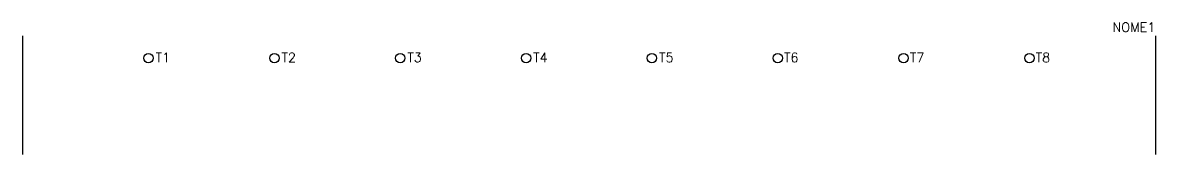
# Model space of a CAD drawing. Extents: x 391 to 633, y 265 to 293.
import ezdxf
from ezdxf.enums import TextEntityAlignment as Align

# ---------------------------------------------------------------- set-up
doc = ezdxf.new("R2010")
doc.units = 0
doc.header["$MEASUREMENT"] = 0
doc.layers.get('0').update_dxf_attribs({"linetype": 'CONTINUOUS'})
doc.styles.add('ROMANS', font='romans')

msp = doc.modelspace()

# ---------------------------------------------------------------- linework, layer by layer
at = {"ltscale": 5}
for p, q in [((390.73, 290.41), (390.73, 265.09)), ((632.6, 290.41), (632.6, 265.09))]:
    msp.add_line(p, q, dxfattribs=at)
for centre in [(417.6, 285.66), (444.48, 285.66), (471.35, 285.66), (498.23, 285.66), (525.1, 285.66), (551.98, 285.66), (578.85, 285.66), (605.72, 285.66)]:
    msp.add_circle(centre, 1)

# ---------------------------------------------------------------- texts
at = {"lineweight": -3, "style": 'ROMANS'}
msp.add_attdef('NOME1', text='', height=2, dxfattribs=at).set_placement((632.6, 292.25), align=Align.MIDDLE_RIGHT)
for tag, p in [('T1', (419.12, 285.79)), ('T2', (446, 285.79)), ('T3', (472.87, 285.82)), ('T4', (499.74, 285.79)), ('T5', (526.62, 285.79)), ('T6', (553.3, 285.79)), ('T7', (580.17, 285.79)), ('T8', (607.05, 285.79))]:
    msp.add_attdef(tag, text='', height=2, dxfattribs=at).set_placement(p, align=Align.MIDDLE_LEFT)

doc.saveas('drawing.dxf')
